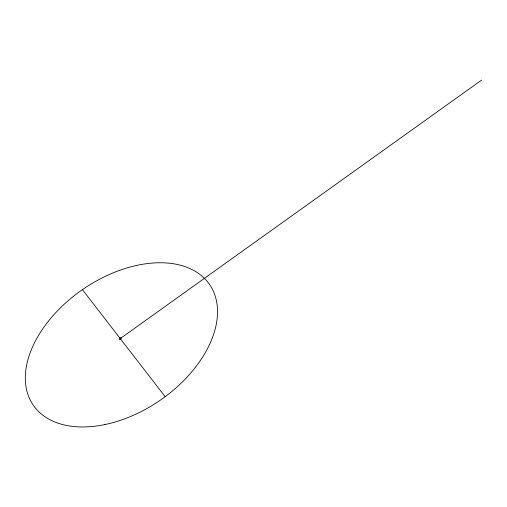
<?xml version="1.0" encoding="UTF-8"?>
<svg xmlns="http://www.w3.org/2000/svg" width="507" height="507" viewBox="0 0 507 507"><rect width="100%" height="100%" fill="white"/><g stroke="black" fill="none" stroke-linecap="round" stroke-linejoin="round"><path stroke-width="0.76" d="M120.229 338.568L481.65 80.043M82.419 289.649L119.836 338.049M120.628 339.082L165.155 396.683M104.867 424.568A106.806 67.596 -34.3 0 0 211.698 287.963A106.806 67.596 -34.3 0 0 47.721 322.053A106.806 67.596 -34.3 0 0 104.867 424.568M120.058 339.335A1.033 0.653 -34.2 0 0 121.11 338.023A1.033 0.653 -34.2 0 0 119.532 338.334A1.033 0.653 -34.2 0 0 120.058 339.335"/></g></svg>
